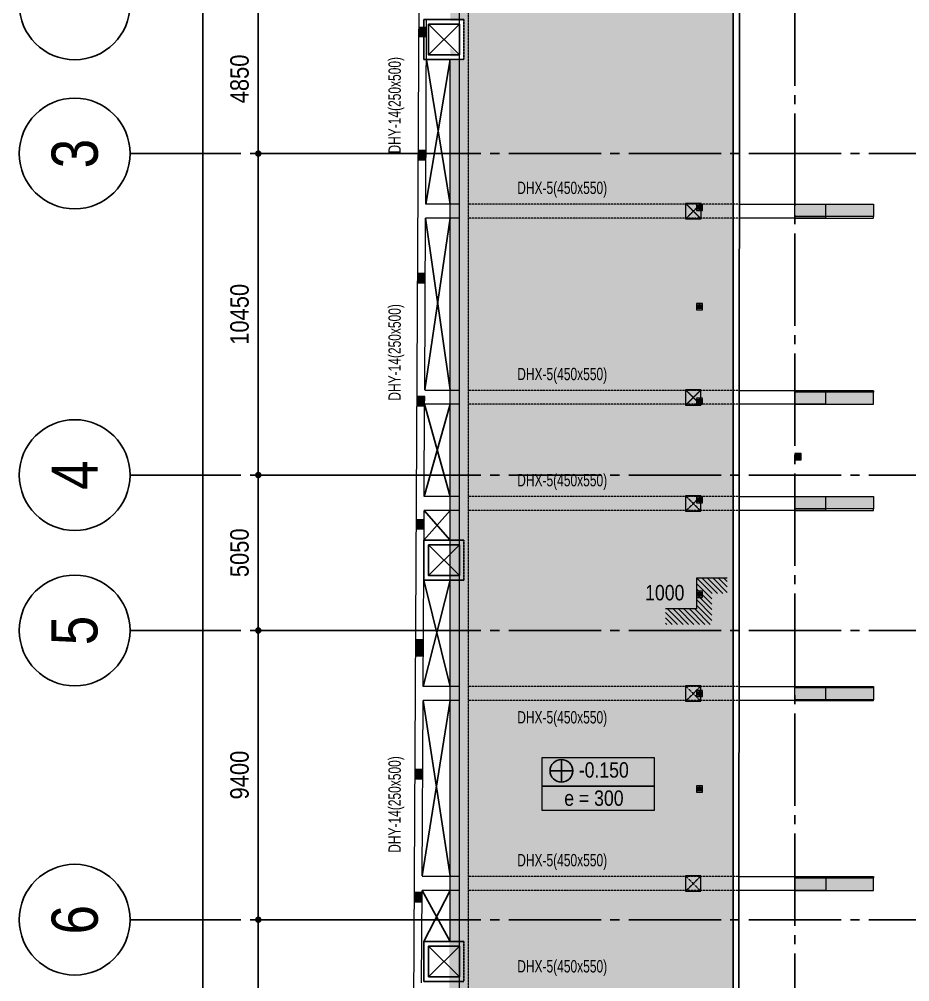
# Model space of a CAD drawing. Header units: millimetres. Extents: x 397144 to 10081729, y 99180 to 1327802.
# Drawn here: x 4924693 to 4953622, y 582444 to 613725 of the extents above; entities that cross this region are included whole.
import ezdxf
from ezdxf.enums import TextEntityAlignment as Align

# ---------------------------------------------------------------- set-up
doc = ezdxf.new("R2010")
doc.units = ezdxf.units.MM
doc.header["$PDSIZE"] = -10
for name, pattern in [('CHG_XX_Cot_Tang 1$0$CENTER', [20.2, 12.7, -2.5, 2.5, -2.5]), ('CHG_XX_Cot_Tang 1$0$CENTER2', [28.575, 19.05, -3.175, 3.175, -3.175]), ('CHG_XX_Cot_Tang 1$0$HIDDEN', [0.375, 0.25, -0.125]), ('CHG_XX_Cot_Tang 1$0$MB_Luoi truc$0$HTT Hidden 21', [3, 2, -1]), ('CHG_XX_Damsan_Tang 1_-0.150$0$HIDDEN', [0.375, 0.25, -0.125]), ('CHG_XX_Damsan_Tang 1_-0.150$0$HTT Hidden 10.5', [1.5, 1, -0.5]), ('CHG_XX_Luoi truc$0$MB_Luoi truc$0$Center101', [13, 10, -1, 1, -1])]:
    doc.linetypes.add(name, pattern=pattern)
doc.layers.get('0').update_dxf_attribs({"linetype": 'CONTINUOUS'})
doc.layers.get('Defpoints').update_dxf_attribs({"color": 12, "linetype": 'CONTINUOUS'})
for name, color, linetype, lineweight in [('$0$DBAO', 3, 'CONTINUOUS', 13), ('$0$TTP-TEXT', 30, 'CONTINUOUS', 5), ("'S_General_Dim_Internal", 1, 'CONTINUOUS', 18), ('Ap0202_T', 141, 'CONTINUOUS', 25), ('Ap0310_PSS', 130, 'CONTINUOUS', 18), ('Ap0311_H', 8, 'CONTINUOUS', 15), ("CHG_XX_Cot_Tang 1$0$'S_Steel_Cont_2 Normal", 2, 'CONTINUOUS', 25), ("CHG_XX_Cot_Tang 1$0$'S_Steel_Cont_2 Normal_Plate", 150, 'CONTINUOUS', 15), ('CHG_XX_Cot_Tang 1$0$Cot thep', 51, 'CONTINUOUS', 15), ('CHG_XX_Cot_Tang 1$0$MB_Luoi truc$0$Dim 300', 1, 'CONTINUOUS', 5), ('CHG_XX_Cot_Tang 1$0$Net thay Tuong', 3, 'CONTINUOUS', 20), ('CHG_XX_Cot_Tang 1$0$NS-Pier', 150, 'CONTINUOUS', 9), ('CHG_XX_Cot_Tang 1$0$NS-Pier @ 1', 150, 'CONTINUOUS', 9), ('CHG_XX_Cot_Tang 1$0$NS-Pier @ 100', 150, 'CONTINUOUS', 9), ('CHG_XX_Cot_Tang 1$0$NS-Pier @ 150', 150, 'CONTINUOUS', 9), ('CHG_XX_Cot_Tang 1$0$NS-Pier @ 200', 150, 'CONTINUOUS', 9), ('CHG_XX_Cot_Tang 1$0$NS-Pier @ 350', 150, 'CONTINUOUS', 9), ('CHG_XX_Cot_Tang 1$0$S_Concrete_Cont_2 Normal', 2, 'CONTINUOUS', 13), ("CHG_XX_Damsan_Tang 1_-0.150$0$'S_Concrete_Cont_2 Normal", 2, 'CONTINUOUS', 13), ("CHG_XX_Damsan_Tang 1_-0.150$0$'S_General_Hidden_1 Thin", 1, 'CHG_XX_Damsan_Tang 1_-0.150$0$HIDDEN', 18), ('CHG_XX_Damsan_Tang 1_-0.150$0$DMo', 9, 'CHG_XX_Damsan_Tang 1_-0.150$0$HIDDEN', 9), ('TEXT', 7, 'CONTINUOUS', 15)]:
    doc.layers.add(name, color=color, linetype=linetype, lineweight=lineweight)
for name, color, linetype in [('$0$GHI CHU', 7, 'CONTINUOUS'), ("CHG_XX_Cot_Tang 1$0$'S_Concrete_Center_1", 8, 'CHG_XX_Cot_Tang 1$0$CENTER2'), ("CHG_XX_Cot_Tang 1$0$'S_Steel_ Bold", 8, 'CONTINUOUS'), ('CHG_XX_Cot_Tang 1$0$cot 500 dung +850', 1, 'CONTINUOUS'), ('CHG_XX_Cot_Tang 1$0$Vach VH3', 3, 'CONTINUOUS'), ("CHG_XX_Damsan_Tang 1_-0.150$0$'S_General_Hatch_8", 8, 'CONTINUOUS'), ('CHG_XX_Damsan_Tang 1_-0.150$0$DTE-H-GDRAIN WATER', 1, 'CHG_XX_Damsan_Tang 1_-0.150$0$HTT Hidden 10.5'), ('CHG_XX_Luoi truc$0$Grid', 34, 'CONTINUOUS'), ('CHG_XX_Luoi truc$0$Grid Line', 8, 'CHG_XX_Luoi truc$0$MB_Luoi truc$0$Center101'), ('dim', 1, 'CONTINUOUS')]:
    doc.layers.add(name, color=color, linetype=linetype)
doc.styles.add('$0$TTP-HelCon', font='VHELVCN_0.TTF')
doc.styles.add('CHG_XX_Cot_Tang 1$0$MB_Luoi truc$0$Arial_C', font='arial.ttf', dxfattribs={"width": 0.85})
doc.styles.add('CHG_XX_Luoi truc$0$MB_Luoi truc$0$Grid A-F$0$VNI-HelveCB', font='VHELVCB_0.TTF')
doc.styles.add('ISOCP', font='Isocp.shx', dxfattribs={"bigfont": 'as_sym.shx'})
doc.styles.add('Star-HelCon', font='VHELVCN_0.TTF')
doc.styles.add('TTP-HelCon', font='VHELVCN_0.TTF')
doc.dimstyles.new('CHG_XX_Cot_Tang 1$0$MB_Luoi truc$0$Dim 300 (A1-A2)', dxfattribs={"dimscale": 300, "dimtxt": 2, "dimasz": 0.7, "dimexe": 0, "dimexo": 1, "dimgap": 1, "dimtad": 1, "dimdec": 0, "dimzin": 12, "dimdsep": 46, "dimtxsty": 'CHG_XX_Cot_Tang 1$0$MB_Luoi truc$0$Arial_C', "dimblk": 'CHG_XX_Cot_Tang 1$0$MB_Luoi truc$0$_Dot', "dimcen": 1, "dimclrd": 256, "dimclre": 256, "dimclrt": 3, "dimadec": 0, "dimazin": 0, "dimtfac": 1, "dimtdec": 0, "dimtix": 1, "dimtmove": 2, "dimatfit": 3, "dimldrblk": 'CHG_XX_Cot_Tang 1$0$MB_Luoi truc$0$HTT Arrow 30', "dimfxl": 1, "dimtolj": 1, "dimtzin": 0, "dimarcsym": 0})

# ---------------------------------------------------------------- blocks, each defined once
blk = doc.blocks.new('CHG_XX_Cot_Tang 1$0$MB_Luoi truc$0$_Dot')
at = {"color": 0, "linetype": 'ByBlock', "lineweight": -2}
blk.add_line((-0.5, 0), (-1, 0), dxfattribs=at)
at = {"color": 0, "linetype": 'ByBlock', "const_width": 0.5}
blk.add_lwpolyline([(-0.25, 0, 1), (0.25, 0, 1)], format="xyb", close=True, dxfattribs=at)
blk = doc.blocks.new('*D827')
at = {"layer": 'CHG_XX_Cot_Tang 1$0$MB_Luoi truc$0$Dim 300', "lineweight": -2, "transparency": 16777216}
for p, q in [((-11200, 145900), (-17432, 145900)), ((-17432, 145690), (-17432, 141260)), ((-11200, 141050), (-17432, 141050))]:
    blk.add_line(p, q, dxfattribs=at)
at = {"layer": 'Defpoints', "color": 0, "transparency": 16777216}
for p in [(-10900, 145900), (-17432, 141050), (-10900, 141050)]:
    blk.add_point(p, dxfattribs=at)
at = {"layer": 'CHG_XX_Cot_Tang 1$0$MB_Luoi truc$0$Dim 300', "lineweight": -2, "transparency": 16777216, "xscale": 210, "yscale": 210, "zscale": 210}
for p, rotation in [((-17432, 145900), 90), ((-17432, 141050), 270)]:
    blk.add_blockref('CHG_XX_Cot_Tang 1$0$MB_Luoi truc$0$_Dot', p, dxfattribs=dict(at, rotation=rotation))
at = {"layer": 'CHG_XX_Cot_Tang 1$0$MB_Luoi truc$0$Dim 300', "color": 3, "transparency": 16777216, "insert": (-18039, 143475), "char_height": 600, "attachment_point": 5, "rotation": 90, "style": 'CHG_XX_Cot_Tang 1$0$MB_Luoi truc$0$Arial_C'}
blk.add_mtext('\\A1;4850', dxfattribs=at)
blk = doc.blocks.new('CHG_XX_Cot_Tang 1$0$MB_Luoi truc$0$HTT Arrow 30')
blk.add_hatch(color=256).paths.add_polyline_path([(-2.5, 0.375), (-2.5, -0.375), (0, 0)])
at = {"color": 0, "linetype": 'ByBlock', "lineweight": -2}
for p, q in [((0, 0), (-2.5, 0.375)), ((-2.5, -0.375), (-2.5, 0.375)), ((0, 0), (-2.5, -0.375))]:
    blk.add_line(p, q, dxfattribs=at)
blk = doc.blocks.new('*D828')
at = {"layer": 'CHG_XX_Cot_Tang 1$0$MB_Luoi truc$0$Dim 300', "lineweight": -2, "transparency": 16777216}
for p, q in [((-11200, 141050), (-17432, 141050)), ((-17432, 140840), (-17432, 130810)), ((-11200, 130600), (-17432, 130600))]:
    blk.add_line(p, q, dxfattribs=at)
at = {"layer": 'Defpoints', "color": 0, "transparency": 16777216}
for p in [(-10900, 141050), (-17432, 130600), (-10900, 130600)]:
    blk.add_point(p, dxfattribs=at)
at = {"layer": 'CHG_XX_Cot_Tang 1$0$MB_Luoi truc$0$Dim 300', "lineweight": -2, "transparency": 16777216, "xscale": 210, "yscale": 210, "zscale": 210}
for p, rotation in [((-17432, 141050), 90), ((-17432, 130600), 270)]:
    blk.add_blockref('CHG_XX_Cot_Tang 1$0$MB_Luoi truc$0$_Dot', p, dxfattribs=dict(at, rotation=rotation))
at = {"layer": 'CHG_XX_Cot_Tang 1$0$MB_Luoi truc$0$Dim 300', "color": 3, "transparency": 16777216, "insert": (-18039, 135825), "char_height": 600, "attachment_point": 5, "rotation": 90, "style": 'CHG_XX_Cot_Tang 1$0$MB_Luoi truc$0$Arial_C'}
blk.add_mtext('\\A1;10450', dxfattribs=at)
blk = doc.blocks.new('*D829')
at = {"layer": 'CHG_XX_Cot_Tang 1$0$MB_Luoi truc$0$Dim 300', "lineweight": -2, "transparency": 16777216}
for p, q in [((-11200, 130600), (-17432, 130600)), ((-17432, 130390), (-17432, 125760)), ((-11200, 125550), (-17432, 125550))]:
    blk.add_line(p, q, dxfattribs=at)
at = {"layer": 'Defpoints', "color": 0, "transparency": 16777216}
for p in [(-10900, 130600), (-17432, 125550), (-10900, 125550)]:
    blk.add_point(p, dxfattribs=at)
at = {"layer": 'CHG_XX_Cot_Tang 1$0$MB_Luoi truc$0$Dim 300', "lineweight": -2, "transparency": 16777216, "xscale": 210, "yscale": 210, "zscale": 210}
for p, rotation in [((-17432, 130600), 90), ((-17432, 125550), 270)]:
    blk.add_blockref('CHG_XX_Cot_Tang 1$0$MB_Luoi truc$0$_Dot', p, dxfattribs=dict(at, rotation=rotation))
at = {"layer": 'CHG_XX_Cot_Tang 1$0$MB_Luoi truc$0$Dim 300', "color": 3, "transparency": 16777216, "insert": (-18039, 128075), "char_height": 600, "attachment_point": 5, "rotation": 90, "style": 'CHG_XX_Cot_Tang 1$0$MB_Luoi truc$0$Arial_C'}
blk.add_mtext('\\A1;5050', dxfattribs=at)
blk = doc.blocks.new('*D830')
at = {"layer": 'CHG_XX_Cot_Tang 1$0$MB_Luoi truc$0$Dim 300', "lineweight": -2, "transparency": 16777216}
for p, q in [((-11200, 125550), (-17432, 125550)), ((-17432, 125340), (-17432, 116360)), ((-11200, 116150), (-17432, 116150))]:
    blk.add_line(p, q, dxfattribs=at)
at = {"layer": 'Defpoints', "color": 0, "transparency": 16777216}
for p in [(-10900, 125550), (-17432, 116150), (-10900, 116150)]:
    blk.add_point(p, dxfattribs=at)
at = {"layer": 'CHG_XX_Cot_Tang 1$0$MB_Luoi truc$0$Dim 300', "lineweight": -2, "transparency": 16777216, "xscale": 210, "yscale": 210, "zscale": 210}
for p, rotation in [((-17432, 125550), 90), ((-17432, 116150), 270)]:
    blk.add_blockref('CHG_XX_Cot_Tang 1$0$MB_Luoi truc$0$_Dot', p, dxfattribs=dict(at, rotation=rotation))
at = {"layer": 'CHG_XX_Cot_Tang 1$0$MB_Luoi truc$0$Dim 300', "color": 3, "transparency": 16777216, "insert": (-18039, 120850), "char_height": 600, "attachment_point": 5, "rotation": 90, "style": 'CHG_XX_Cot_Tang 1$0$MB_Luoi truc$0$Arial_C'}
blk.add_mtext('\\A1;9400', dxfattribs=at)
blk = doc.blocks.new('*D831')
at = {"layer": 'CHG_XX_Cot_Tang 1$0$MB_Luoi truc$0$Dim 300', "lineweight": -2, "transparency": 16777216}
for p, q in [((-11200, 116150), (-17432, 116150)), ((-17432, 115940), (-17432, 106960)), ((-11200, 106750), (-17432, 106750))]:
    blk.add_line(p, q, dxfattribs=at)
at = {"layer": 'Defpoints', "color": 0, "transparency": 16777216}
for p in [(-10900, 116150), (-17432, 106750), (-10900, 106750)]:
    blk.add_point(p, dxfattribs=at)
at = {"layer": 'CHG_XX_Cot_Tang 1$0$MB_Luoi truc$0$Dim 300', "lineweight": -2, "transparency": 16777216, "xscale": 210, "yscale": 210, "zscale": 210}
for p, rotation in [((-17432, 116150), 90), ((-17432, 106750), 270)]:
    blk.add_blockref('CHG_XX_Cot_Tang 1$0$MB_Luoi truc$0$_Dot', p, dxfattribs=dict(at, rotation=rotation))
at = {"layer": 'CHG_XX_Cot_Tang 1$0$MB_Luoi truc$0$Dim 300', "color": 3, "transparency": 16777216, "insert": (-18039, 111450), "char_height": 600, "attachment_point": 5, "rotation": 90, "style": 'CHG_XX_Cot_Tang 1$0$MB_Luoi truc$0$Arial_C'}
blk.add_mtext('\\A1;9400', dxfattribs=at)
blk = doc.blocks.new('*D845')
at = {"layer": 'CHG_XX_Cot_Tang 1$0$MB_Luoi truc$0$Dim 300', "lineweight": -2, "transparency": 16777216}
for p, q in [((-11200, 163400), (-19232, 163400)), ((-19232, -8790), (-19232, 163190)), ((-11200, -9000), (-19232, -9000))]:
    blk.add_line(p, q, dxfattribs=at)
at = {"layer": 'Defpoints', "color": 0, "transparency": 16777216}
for p in [(-19232, 163400), (-10900, 163400), (-10900, -9000)]:
    blk.add_point(p, dxfattribs=at)
at = {"layer": 'CHG_XX_Cot_Tang 1$0$MB_Luoi truc$0$Dim 300', "lineweight": -2, "transparency": 16777216, "xscale": 210, "yscale": 210, "zscale": 210}
for p, rotation in [((-19232, 163400), 90), ((-19232, -9000), 270)]:
    blk.add_blockref('CHG_XX_Cot_Tang 1$0$MB_Luoi truc$0$_Dot', p, dxfattribs=dict(at, rotation=rotation))
at = {"layer": 'CHG_XX_Cot_Tang 1$0$MB_Luoi truc$0$Dim 300', "color": 3, "transparency": 16777216, "insert": (-19839, 77200), "char_height": 600, "attachment_point": 5, "rotation": 90, "style": 'CHG_XX_Cot_Tang 1$0$MB_Luoi truc$0$Arial_C'}
blk.add_mtext('\\A1;172400', dxfattribs=at)
blk = doc.blocks.new('*U882')
at = {"layer": 'CHG_XX_Cot_Tang 1$0$NS-Pier @ 1'}
h = blk.add_hatch(color=256, dxfattribs=at)
h.dxf.hatch_style = 1
h.paths.add_polyline_path([(400, 0), (0, 0), (0, -2550), (400, -2550)])
at = {"layer": 'CHG_XX_Cot_Tang 1$0$NS-Pier @ 100'}
h = blk.add_hatch(color=256, dxfattribs=at)
h.dxf.hatch_style = 1
h.paths.add_polyline_path([(400, 0), (0, 0), (0, -2550), (400, -2550)])
at = {"layer": 'CHG_XX_Cot_Tang 1$0$NS-Pier @ 150'}
h = blk.add_hatch(color=256, dxfattribs=at)
h.dxf.hatch_style = 1
h.paths.add_polyline_path([(400, 0), (0, 0), (0, -2550), (400, -2550)])
at = {"layer": 'CHG_XX_Cot_Tang 1$0$NS-Pier @ 200'}
h = blk.add_hatch(color=256, dxfattribs=at)
h.dxf.hatch_style = 1
h.paths.add_polyline_path([(400, 0), (0, 0), (0, -2550), (400, -2550)])
at = {"layer": 'CHG_XX_Cot_Tang 1$0$NS-Pier @ 350'}
h = blk.add_hatch(color=256, dxfattribs=at)
h.dxf.hatch_style = 1
h.paths.add_polyline_path([(400, 0), (0, 0), (0, -2550), (400, -2550)])
blk = doc.blocks.new('CHG_XX_Cot_Tang 1$0$Block A_C450x2250')
at = {"layer": 'CHG_XX_Cot_Tang 1$0$NS-Pier', "color": 9, "linetype": 'CHG_XX_Cot_Tang 1$0$MB_Luoi truc$0$HTT Hidden 21'}
blk.add_lwpolyline([(0, 0), (-50, 0), (-50, -2550), (0, -2550)], dxfattribs=at)
at = {"layer": 'CHG_XX_Cot_Tang 1$0$NS-Pier'}
blk.add_lwpolyline([(400, -2550), (0, -2550), (0, 0), (400, 0)], close=True, dxfattribs=at)
blk.add_blockref('*U882', (0, 0), dxfattribs=at)
blk = doc.blocks.new('CHG_XX_Cot_Tang 1$0$500x500')
at = {"color": 1, "linetype": 'CHG_XX_Cot_Tang 1$0$MB_Luoi truc$0$HTT Hidden 21'}
for p, q in [((250, 250), (-250, -250)), ((-250, 250), (250, -250))]:
    blk.add_line(p, q, dxfattribs=at)
at = {"layer": 'CHG_XX_Cot_Tang 1$0$NS-Pier', "color": 1}
blk.add_lwpolyline([(250, -250), (250, 250), (-250, 250), (-250, -250)], close=True, dxfattribs=at)
blk = doc.blocks.new('*U869')
at = {"layer": "CHG_XX_Cot_Tang 1$0$'S_Steel_ Bold", "linetype": 'CHG_XX_Cot_Tang 1$0$CENTER', "ltscale": 0.05}
for p, q in [((-13, 0), (13, 0)), ((0, 13), (0, -13))]:
    blk.add_line(p, q, dxfattribs=at)
at = {"layer": "CHG_XX_Cot_Tang 1$0$'S_Steel_ Bold", "color": 1}
blk.add_circle((0, 0), 7, dxfattribs=at)
blk = doc.blocks.new('CHG_XX_Cot_Tang 1$0$A$C42BB3C5E')
at = {"color": 8, "linetype": 'CHG_XX_Cot_Tang 1$0$MB_Luoi truc$0$HTT Hidden 21'}
blk.add_lwpolyline([(-75, -113), (125, -113), (125, 87), (-75, 87)], close=True, dxfattribs=at)
at = {"layer": "CHG_XX_Cot_Tang 1$0$'S_Concrete_Center_1"}
for p, q in [((25, 63), (25, -88)), ((125, -13), (-83, -13))]:
    blk.add_line(p, q, dxfattribs=at)
at = {"layer": "CHG_XX_Cot_Tang 1$0$'S_Steel_Cont_2 Normal"}
blk.add_lwpolyline([(-37, -15, 0.414214), (-43, -21), (-43, -50), (-50, -50), (-50, 25), (-43, 25), (-43, -4, 0.414214), (-37, -10), (87, -10, 0.414214), (93, -4), (93, 25), (100, 25), (100, -50), (93, -50), (93, -21, 0.414214), (87, -15)], format="xyb", close=True, dxfattribs=at)
at = {"layer": "CHG_XX_Cot_Tang 1$0$'S_Steel_Cont_2 Normal_Plate"}
blk.add_lwpolyline([(115, 45), (115, -70), (-65, -70), (-65, 45)], close=True, dxfattribs=at)
at = {"layer": "CHG_XX_Cot_Tang 1$0$'S_Steel_ Bold"}
for p in [(-10, 20), (60, 20)]:
    blk.add_blockref('*U869', p, dxfattribs=at)
at = {"layer": "CHG_XX_Cot_Tang 1$0$'S_Steel_ Bold", "xscale": -1, "rotation": 180}
for p in [(-10, -45), (60, -45)]:
    blk.add_blockref('*U869', p, dxfattribs=at)
blk = doc.blocks.new('CHG_XX_Cot_Tang 1$0$net pergola')
at = {"layer": 'CHG_XX_Cot_Tang 1$0$Net thay Tuong'}
for p in [(-37543, 87813), (-37543, 84588), (-37543, 81513), (-37543, 78313), (-37543, 75238), (-37542, 72013), (-37543, 68913)]:
    blk.add_blockref('CHG_XX_Cot_Tang 1$0$A$C42BB3C5E', p, dxfattribs=at)
blk = doc.blocks.new('*U883')
at = {"layer": 'CHG_XX_Cot_Tang 1$0$NS-Pier @ 1'}
h = blk.add_hatch(color=256, dxfattribs=at)
h.dxf.hatch_style = 1
h.paths.add_polyline_path([(200, 0), (-200, 0), (-200, -2550), (200, -2550)])
at = {"layer": 'CHG_XX_Cot_Tang 1$0$NS-Pier @ 100'}
h = blk.add_hatch(color=256, dxfattribs=at)
h.dxf.hatch_style = 1
h.paths.add_polyline_path([(200, 0), (-200, 0), (-200, -2550), (200, -2550)])
at = {"layer": 'CHG_XX_Cot_Tang 1$0$NS-Pier @ 150'}
h = blk.add_hatch(color=256, dxfattribs=at)
h.dxf.hatch_style = 1
h.paths.add_polyline_path([(200, 0), (-200, 0), (-200, -2550), (200, -2550)])
at = {"layer": 'CHG_XX_Cot_Tang 1$0$NS-Pier @ 200'}
h = blk.add_hatch(color=256, dxfattribs=at)
h.dxf.hatch_style = 1
h.paths.add_polyline_path([(200, 0), (-200, 0), (-200, -2550), (200, -2550)])
at = {"layer": 'CHG_XX_Cot_Tang 1$0$NS-Pier @ 350'}
h = blk.add_hatch(color=256, dxfattribs=at)
h.dxf.hatch_style = 1
h.paths.add_polyline_path([(200, 0), (-200, 0), (-200, -2550), (200, -2550)])
blk = doc.blocks.new('CHG_XX_Cot_Tang 1$0$400x2250_cen')
at = {"layer": 'CHG_XX_Cot_Tang 1$0$NS-Pier', "color": 9, "linetype": 'CHG_XX_Cot_Tang 1$0$MB_Luoi truc$0$HTT Hidden 21'}
for points in [[(-200, 0), (-225, 0), (-225, -2550), (-200, -2550)], [(200, 0), (225, 0), (225, -2550), (200, -2550)]]:
    blk.add_lwpolyline(points, dxfattribs=at)
at = {"layer": 'CHG_XX_Cot_Tang 1$0$NS-Pier'}
blk.add_lwpolyline([(200, -2550), (-200, -2550), (-200, 0), (200, 0)], close=True, dxfattribs=at)
blk.add_blockref('*U883', (0, 0), dxfattribs=at)
blk = doc.blocks.new('*U876')
at = {"layer": 'CHG_XX_Luoi truc$0$Grid Line'}
blk.add_line((0, 0), (0, 608), dxfattribs=at)
at = {"layer": 'CHG_XX_Luoi truc$0$Grid', "lineweight": -2, "style": 'CHG_XX_Luoi truc$0$MB_Luoi truc$0$Grid A-F$0$VNI-HelveCB'}
for tag, p in [('GRIDSUB', (0, 617)), ('GRID', (0, -9))]:
    blk.add_attdef(tag, text='', height=5, dxfattribs=at).set_placement(p, align=Align.MIDDLE)
blk = doc.blocks.new('*U877')
at = {"layer": 'CHG_XX_Luoi truc$0$Grid', "lineweight": -2}
blk.add_line((0, 441), (0, 438), dxfattribs=at)
blk.add_circle((0, 447), 6, dxfattribs=at)
at = {"layer": 'CHG_XX_Luoi truc$0$Grid Line'}
blk.add_line((0, 0), (0, 438), dxfattribs=at)
at = {"layer": 'CHG_XX_Luoi truc$0$Grid', "lineweight": -2, "style": 'CHG_XX_Luoi truc$0$MB_Luoi truc$0$Grid A-F$0$VNI-HelveCB'}
for tag, p in [('GRIDSUB', (0, 447)), ('GRID', (0, -9))]:
    blk.add_attdef(tag, text='', height=5, dxfattribs=at).set_placement(p, align=Align.MIDDLE)
blk = doc.blocks.new('CHG_XX_Luoi truc')
at = {"layer": 'CHG_XX_Luoi truc$0$Grid', "xscale": 300, "yscale": 300, "zscale": 300}
blk.add_blockref('*U876', (0, -12747), dxfattribs=at)
at = {"layer": 'CHG_XX_Luoi truc$0$Grid', "xscale": 300.0000000000013, "yscale": 300.0000000000013, "zscale": 300.0000000000013, "rotation": 90}
blk.add_blockref('*U877', (110703, 145900), dxfattribs=at)
at = {"layer": 'CHG_XX_Luoi truc$0$Grid'}
ref = blk.add_blockref('*U877', (110703, 141050), dxfattribs=dict(at, xscale=300.0000000000013, yscale=300.0000000000013, zscale=300.0000000000013, rotation=90))
ref.add_attrib('GRIDSUB', '3', dxfattribs={"lineweight": -2, "height": 1500, "rotation": 90, "style": 'CHG_XX_Luoi truc$0$MB_Luoi truc$0$Grid A-F$0$VNI-HelveCB'}).set_placement((-23397, 141050), align=Align.MIDDLE)
ref = blk.add_blockref('*U877', (110703, 130600), dxfattribs=dict(at, xscale=300.0000000000013, yscale=300.0000000000013, zscale=300.0000000000013, rotation=90))
ref.add_attrib('GRIDSUB', '4', dxfattribs={"lineweight": -2, "height": 1500, "rotation": 90, "style": 'CHG_XX_Luoi truc$0$MB_Luoi truc$0$Grid A-F$0$VNI-HelveCB'}).set_placement((-23397, 130600), align=Align.MIDDLE)
ref = blk.add_blockref('*U877', (110703, 125550), dxfattribs=dict(at, xscale=300.0000000000013, yscale=300.0000000000013, zscale=300.0000000000013, rotation=90))
ref.add_attrib('GRIDSUB', '5', dxfattribs={"lineweight": -2, "height": 1500, "rotation": 90, "style": 'CHG_XX_Luoi truc$0$MB_Luoi truc$0$Grid A-F$0$VNI-HelveCB'}).set_placement((-23397, 125550), align=Align.MIDDLE)
ref = blk.add_blockref('*U877', (110703, 116150), dxfattribs=dict(at, xscale=300.0000000000013, yscale=300.0000000000013, zscale=300.0000000000013, rotation=90))
ref.add_attrib('GRIDSUB', '6', dxfattribs={"lineweight": -2, "height": 1500, "rotation": 90, "style": 'CHG_XX_Luoi truc$0$MB_Luoi truc$0$Grid A-F$0$VNI-HelveCB'}).set_placement((-23397, 116150), align=Align.MIDDLE)
blk = doc.blocks.new('CHG_XX_Cot_Tang 1$0$cot thong gio')
at = {"layer": 'CHG_XX_Cot_Tang 1$0$S_Concrete_Cont_2 Normal', "color": 3, "ltscale": 0.8}
blk.add_lwpolyline([(-100, -70), (100, -70), (100, 130), (-100, 130)], close=True, dxfattribs=at)
blk.add_solid([(-100, 130), (-100, -70), (100, 130), (100, -70)], dxfattribs=at)
blk = doc.blocks.new('CHG_XX_Damsan_Tang 1_-0.150$0$cot rào')
at = {"layer": "CHG_XX_Damsan_Tang 1_-0.150$0$'S_Concrete_Cont_2 Normal", "ltscale": 0.8}
blk.add_lwpolyline([(-150, -125), (150, -125), (150, 125), (-150, 125)], close=True, dxfattribs=at)
at = {"layer": 'CHG_XX_Damsan_Tang 1_-0.150$0$DMo', "ltscale": 0.8}
blk.add_solid([(-150, 125), (-150, -125), (150, 125), (150, -125)], dxfattribs=at)
blk = doc.blocks.new('*U799')
at = {"layer": 'CHG_XX_Damsan_Tang 1_-0.150$0$DMo', "ltscale": 0.8, "rotation": 359.852939534937}
blk.add_blockref('CHG_XX_Damsan_Tang 1_-0.150$0$cot rào', (-25, -25), dxfattribs=at)
blk = doc.blocks.new('*U800')
at = {"layer": 'CHG_XX_Damsan_Tang 1_-0.150$0$DMo', "color": 0, "linetype": 'ByBlock', "lineweight": -2, "transparency": 16777216}
for p in [(0, 0), (4000, -10), (8000, -21), (12000, -31), (16000, -41), (20000, -51), (24000, -62), (28000, -72), (32000, -82), (36000, -92), (40000, -103)]:
    blk.add_blockref('*U799', p, dxfattribs=at)
blk = doc.blocks.new('*U801')
at = {"layer": 'CHG_XX_Damsan_Tang 1_-0.150$0$DMo', "ltscale": 0.8, "rotation": 359.852939534937}
blk.add_blockref('CHG_XX_Damsan_Tang 1_-0.150$0$cot rào', (-25, -25), dxfattribs=at)
blk = doc.blocks.new('*U802')
at = {"layer": 'CHG_XX_Damsan_Tang 1_-0.150$0$DMo', "color": 0, "linetype": 'ByBlock', "lineweight": -2, "transparency": 16777216}
blk.add_blockref('*U801', (0, 0), dxfattribs=at)
blk = doc.blocks.new('CHG_XX_Damsan_Tang 1_-0.150$0$ho ga nuoc mua')
at = {"layer": 'CHG_XX_Damsan_Tang 1_-0.150$0$DTE-H-GDRAIN WATER', "color": 2, "linetype": 'Continuous', "ltscale": 0.5}
for p, q in [((-650, -650), (-650, 650)), ((-650, 650), (650, 650)), ((650, 650), (650, -650)), ((-500, 500), (500, -500)), ((-500, -500), (500, 500))]:
    blk.add_line(p, q, dxfattribs=at)
at = {"layer": 'CHG_XX_Damsan_Tang 1_-0.150$0$DTE-H-GDRAIN WATER'}
blk.add_line((650, -650), (-650, -650), dxfattribs=at)
at = {"layer": 'CHG_XX_Damsan_Tang 1_-0.150$0$DTE-H-GDRAIN WATER', "color": 2, "linetype": 'Continuous', "ltscale": 0.5, "flags": 128}
blk.add_lwpolyline([(-500, -500), (-500, 500), (500, 500), (500, -500)], close=True, dxfattribs=at)
blk = doc.blocks.new('CHG_XX_Damsan_Tang 1_-0.150$0$A$C1d321f71')
at = {"layer": 'CHG_XX_Damsan_Tang 1_-0.150$0$DTE-H-GDRAIN WATER', "rotation": 90}
for p in [(-11400, 143855), (-11400, 126933), (-11400, 113895)]:
    blk.add_blockref('CHG_XX_Damsan_Tang 1_-0.150$0$ho ga nuoc mua', p, dxfattribs=at)
blk = doc.blocks.new('SSLAB-1')
at = {"layer": 'Ap0311_H'}
h = blk.add_hatch(dxfattribs=at)
h.set_pattern_fill('ANSI31', color=256, scale=500, style=0)
h.set_pattern_definition([(45, (-207238.62, -77063.66), (-44.194174, 44.194174), [])])
h.paths.add_polyline_path([(0, 250), (-500, 250), (-500, 0), (-250, 0), (-250, -500), (500, -500), (500, -250), (0, -250)])
blk.add_lwpolyline([(-500, 250), (0, 250), (0, -250), (500, -250)], dxfattribs=at)
at = {"layer": 'Ap0202_T', "style": 'ISOCP'}
blk.add_attdef('SSLAB', (250, 0), '', height=250, dxfattribs=at)
blk = doc.blocks.new('-0.15')
at = {"layer": '$0$GHI CHU'}
h = blk.add_hatch(color=256, dxfattribs=at)
h.dxf.hatch_style = 1
h.paths.add_polyline_path([(1008, -419, 0.414214), (640, -51), (640, -419)])
h.paths.add_polyline_path([(640, -788), (640, -419), (271, -419, 0.414214)])
at = {"layer": '$0$DBAO'}
for points in [[(0, 0), (0, -916), (3666, -916), (3666, 0)], [(0, -916), (0, -1700), (3666, -1700), (3666, -916)]]:
    blk.add_lwpolyline(points, close=True, dxfattribs=at)
at = {"layer": '$0$GHI CHU'}
for p, q in [((640, -51), (640, -788)), ((271, -419), (1008, -419))]:
    blk.add_line(p, q, dxfattribs=at)
blk.add_circle((640, -419), 368, dxfattribs=at)
at = {"layer": '$0$TTP-TEXT', "style": '$0$TTP-HelCon'}
for s, p in [('-0.150', (1206, -639)), ('e = 300', (733, -1555))]:
    blk.add_text(s, height=500, dxfattribs=at).set_placement(p)
blk = doc.blocks.new('CHG_XX_Cot_Tang 1')
at = {"layer": 'CHG_XX_Cot_Tang 1$0$NS-Pier', "linetype": 'Continuous', "ltscale": 5}
blk.add_lwpolyline([(-300, 85450), (-10900, 85450), (-10900, 163400), (99639.2, 163400), (106050, 158254.3), (106050, -6022), (103575.5, -9000), (32350, -9000), (32350, 84050), (-300, 84050)], close=True, dxfattribs=at)
at = {"layer": 'CHG_XX_Cot_Tang 1$0$NS-Pier', "linetype": 'CHG_XX_Cot_Tang 1$0$HIDDEN', "ltscale": 5}
blk.add_lwpolyline([(32650, 84350), (0, 84350), (0, 85750), (-10600, 85750), (-10600, 163100), (99533.7, 163100), (105750, 158110.4), (105750, -5913.6), (103434.7, -8700), (32650, -8700), (32650, 84350), (32650, -8700), (103404.7, -8700)], dxfattribs=at)
at = {"layer": 'CHG_XX_Cot_Tang 1$0$Vach VH3'}
for p, q in [((-2000.3, 150650), (-2000.3, 84050)), ((-1800.3, 150450), (-1838.1, 84250))]:
    blk.add_line(p, q, dxfattribs=at)
at = {"layer": 'CHG_XX_Cot_Tang 1$0$cot 500 dung +850'}
for p in [(-3298.6, 139177.7), (-3300, 133125), (-3300, 129675), (-3300, 123497.9), (-3300, 117322.9)]:
    blk.add_blockref('CHG_XX_Cot_Tang 1$0$500x500', p, dxfattribs=at)
at = {"layer": 'CHG_XX_Cot_Tang 1$0$Cot thep'}
blk.add_blockref('CHG_XX_Cot_Tang 1$0$net pergola', (34418.2, 51500), dxfattribs=at)
at = {"layer": 'CHG_XX_Cot_Tang 1$0$NS-Pier'}
blk.add_blockref('CHG_XX_Luoi truc', (0, 0), dxfattribs=at)
at = {"layer": 'CHG_XX_Cot_Tang 1$0$NS-Pier', "rotation": 90.00000000000001}
for p in [(0, 139000), (0, 129500)]:
    blk.add_blockref('CHG_XX_Cot_Tang 1$0$Block A_C450x2250', p, dxfattribs=at)
at = {"layer": 'CHG_XX_Cot_Tang 1$0$NS-Pier', "xscale": -1, "rotation": 90}
for p in [(0, 133300), (0, 117500)]:
    blk.add_blockref('CHG_XX_Cot_Tang 1$0$Block A_C450x2250', p, dxfattribs=at)
at = {"layer": 'CHG_XX_Cot_Tang 1$0$NS-Pier', "color": 8, "linetype": 'CHG_XX_Cot_Tang 1$0$MB_Luoi truc$0$HTT Hidden 21', "rotation": 90}
blk.add_blockref('CHG_XX_Cot_Tang 1$0$400x2250_cen', (0, 123500), dxfattribs=at)
at = {"layer": 'CHG_XX_Cot_Tang 1$0$S_Concrete_Cont_2 Normal'}
blk.add_blockref('CHG_XX_Cot_Tang 1$0$cot thong gio', (100, 131170), dxfattribs=at)
at = {"layer": 'CHG_XX_Cot_Tang 1$0$MB_Luoi truc$0$Dim 300'}
for base, p1, p2, picture, middle in [((-19232.2, 163400), (-10900, -9000), (-10900, 163400), '*D845', (-19838.5, 77200)), ((-17432.2, 141050), (-10900, 145900), (-10900, 141050), '*D827', (-18038.5, 143475)), ((-17432.2, 130600), (-10900, 141050), (-10900, 130600), '*D828', (-18038.5, 135825)), ((-17432.2, 125550), (-10900, 130600), (-10900, 125550), '*D829', (-18038.5, 128075)), ((-17432.2, 116150), (-10900, 125550), (-10900, 116150), '*D830', (-18038.5, 120850)), ((-17432.2, 106750), (-10900, 116150), (-10900, 106750), '*D831', (-18038.5, 111450))]:
    dim = blk.add_linear_dim(base=base, p1=p1, p2=p2, angle=90, dimstyle='CHG_XX_Cot_Tang 1$0$MB_Luoi truc$0$Dim 300 (A1-A2)', dxfattribs=at)
    dim.commit()
    dim.dimension.update_dxf_attribs({"geometry": picture, "text_midpoint": middle})
blk = doc.blocks.new('CHG_XX_Damsan_Tang 1_-0.150')
at = {"layer": "CHG_XX_Damsan_Tang 1_-0.150$0$'S_General_Hatch_8", "ltscale": 0.8}
h = blk.add_hatch(dxfattribs=at)
h.set_pattern_fill('DOTS', color=256, scale=111)
h.set_pattern_definition([(0, (0, -50), (88.10625, 176.2125), [0, -176.2125])])
h.paths.add_polyline_path([(-11198.1763, 144205.00043), (-10900, 144205.00043), (-11198.1763, 144503.17672)], flags=17)
h.paths.add_polyline_path([(-11198.1763, 145355.00043), (-10750, 145355.00043), (-10750, 144055.00043), (-11198.1763, 144055.00043), (-11259.63543, 85730.72957), (-2000.30814, 85750), (-2000.30814, 150600), (-11198.1763, 150600)])
at = {"layer": "CHG_XX_Damsan_Tang 1_-0.150$0$'S_Concrete_Cont_2 Normal", "ltscale": 0.8}
for p, q in [((-12526.19555, 84780.44757), (-12111.51905, 165125.53986)), ((-11994.29025, 139399.98735), (-11963.194, 145425.00001)), ((-11197.95542, 115445.00043), (-11197.95542, 144105.00043)), ((-10900.00195, 139400.00001), (-11994.16116, 139400.00001)), ((-12025.38637, 133375.00001), (-11996.61272, 138950.00001)), ((-10900.00195, 138950.00001), (-11996.61272, 138950.00001)), ((-10900.00195, 133350.00001), (-12025.38637, 133350.00001)), ((-12043.32151, 129900.00067), (-12027.83776, 132900.03503)), ((-10900.00195, 132900.00001), (-12027.96697, 132900.00001)), ((-10900.00195, 129900.00001), (-12043.19249, 129900.00001)), ((-12075.19188, 123725.00001), (-12045.64405, 129450.00001)), ((-10900.00195, 129450.00001), (-12045.64405, 129450.00001)), ((-10900.00195, 123724.99985), (-12075.19188, 123724.99985)), ((-12106.93322, 117575.00001), (-12077.51442, 123274.99985)), ((-10900.00195, 123274.99985), (-12077.51442, 123274.99985)), ((-12124.86836, 114100), (-12109.38478, 117100.00001))]:
    blk.add_line(p, q, dxfattribs=at)
at = {"layer": "CHG_XX_Damsan_Tang 1_-0.150$0$'S_Concrete_Cont_2 Normal", "ltscale": 10}
for p, q in [((-10900.00195, 117550.00001), (-12106.93322, 117550.00001)), ((-10900.00195, 117100.00001), (-12109.38478, 117100.00001))]:
    blk.add_line(p, q, dxfattribs=at)
at = {"layer": "CHG_XX_Damsan_Tang 1_-0.150$0$'S_Concrete_Cont_2 Normal", "ltscale": 10, "flags": 128}
for points in [[(-1800.2766, 139400.0066), (1000.01789, 139400.00001), (1000.01789, 138950.00001), (-1800.27385, 138950.0066)], [(-1800.29449, 133350.0066), (1000, 133350.00001), (1000, 132900.00001), (-1800.29174, 132900.0066)], [(-1800.25045, 129900.0066), (1000.04404, 129900.00001), (1000.04404, 129450.00001), (-1800.2477, 129450.0066)], [(-1800.23338, 123725.00645), (1000.06111, 123724.99985), (1000.06111, 123274.99985), (-1800.23063, 123275.00645)], [(-1800.21646, 117550.0066), (1000.07804, 117550.00001), (1000.07804, 117100.00001), (-1800.2137, 117100.0066)]]:
    blk.add_lwpolyline(points, dxfattribs=at)
at = {"layer": "CHG_XX_Damsan_Tang 1_-0.150$0$'S_General_Hatch_8", "ltscale": 0.8}
for p, q in [((-11994.16116, 139400.00001), (-11198.21315, 144105.00043)), ((-11198.21315, 139400.00001), (-11970.00677, 144105.00043)), ((-11197.95542, 138950.00001), (-12025.38637, 133375.00001)), ((-11198.17715, 133375.00001), (-11996.74175, 138950.00001)), ((-11198.17387, 132900.00001), (-12043.19249, 129900.00001)), ((-11198.15423, 129900.00001), (-12027.81589, 132900.00001)), ((-11198.15096, 129450.00001), (-12050, 128482.65308)), ((-11198.14495, 128482.65308), (-12045.64405, 129450.00001)), ((-11198.13644, 127182.65308), (-12075.19188, 123725.00001)), ((-11198.11381, 123725.00001), (-12050, 127182.65308)), ((-11198.11053, 123274.99985), (-12106.93322, 117575.00001)), ((-11198.07355, 117575.00001), (-12077.51442, 123274.99985)), ((-11197.95542, 115445.00043), (-12109.51381, 117100.00001)), ((-11198.07027, 117100.00001), (-12050, 115445.00043))]:
    blk.add_line(p, q, dxfattribs=at)
at = {"layer": "CHG_XX_Damsan_Tang 1_-0.150$0$'S_General_Hidden_1 Thin", "ltscale": 10}
for p, q in [((-1800.22499, 139400.0066), (-10600.00195, 139400.00001)), ((-1800.22224, 138950.0066), (-10600.00195, 138950.00001)), ((-1800.19168, 133350.0066), (-10600.00195, 133350.00001)), ((-1800.18893, 132900.0066), (-10600.00195, 132900.00001)), ((-1800.17269, 129900.0066), (-10600.00195, 129900.00001)), ((-1800.16994, 129450.0066), (-10600.00195, 129450.00001)), ((-1800.13855, 123725.00645), (-10600.00195, 123724.99985)), ((-1800.1358, 123275.00645), (-10600.00195, 123274.99985)), ((-1800.1047, 117550.0066), (-10600.00195, 117550.00001)), ((-1800.10195, 117100.0066), (-10600.00195, 117100.00001))]:
    blk.add_line(p, q, dxfattribs=at)
at = {"layer": "CHG_XX_Damsan_Tang 1_-0.150$0$'S_General_Hatch_8", "ltscale": 0.8}
for name, p in [('CHG_XX_Cot_Tang 1', (0, 0)), ('CHG_XX_Damsan_Tang 1_-0.150$0$A$C1d321f71', (0, 899.97721))]:
    blk.add_blockref(name, p, dxfattribs=at)
at = {"layer": 'CHG_XX_Damsan_Tang 1_-0.150$0$DMo', "ltscale": 0.8, "rotation": 269.7042880655113}
for p in [(-12090.25897, 145000.2915), (-12110.90347, 141000.34477), (-12131.54796, 137000.39805), (-12152.19246, 133000.45132), (-12172.83695, 129000.5046)]:
    blk.add_blockref('CHG_XX_Damsan_Tang 1_-0.150$0$cot rào', p, dxfattribs=at)
at = {"layer": 'CHG_XX_Damsan_Tang 1_-0.150$0$DMo', "rotation": 269.8513485305743}
for name, p in [('*U802', (-12167.21731, 125075.42558)), ('*U800', (-12168.37786, 124855.42874))]:
    blk.add_blockref(name, p, dxfattribs=at)

msp = doc.modelspace()

# ---------------------------------------------------------------- block references
at = {"layer": "'S_General_Dim_Internal"}
msp.add_blockref('-0.15', (4941664.48594, 589717.45729), dxfattribs=at)
at = {"layer": 'Ap0310_PSS'}
ref = msp.add_blockref('SSLAB-1', (4946691.6064, 595059.92127), dxfattribs=dict(at, xscale=-2, yscale=2, zscale=2))
ref.add_attrib('SSLAB', '1000', (4945026.27307, 594839.48827), dxfattribs={"layer": 'Ap0202_T', "height": 500, "style": 'Star-HelCon'})
at = {"layer": 'dim', "ltscale": 1500}
msp.add_blockref('CHG_XX_Damsan_Tang 1_-0.150', (4949890.3198, 468310.40972), dxfattribs=at)

# ---------------------------------------------------------------- texts
at = {"layer": 'TEXT', "color": 6, "style": 'TTP-HelCon', "width": 0.85}
for p in [(4937087.19649, 609360.40972), (4937087.19649, 601329.08495), (4937087.19649, 586635.01425)]:
    msp.add_text('DHY-14(250x500)', height=400, rotation=90, dxfattribs=at).set_placement(p)
for p in [(4940869.84673, 608046.22151), (4940869.84673, 601996.22151), (4940869.84673, 598546.22151), (4940869.84673, 590838.91972), (4940869.84673, 586196.22151), (4940869.84673, 582746.22151)]:
    msp.add_text('DHX-5(450x550)', height=400, dxfattribs=at).set_placement(p)

doc.saveas('drawing.dxf')
